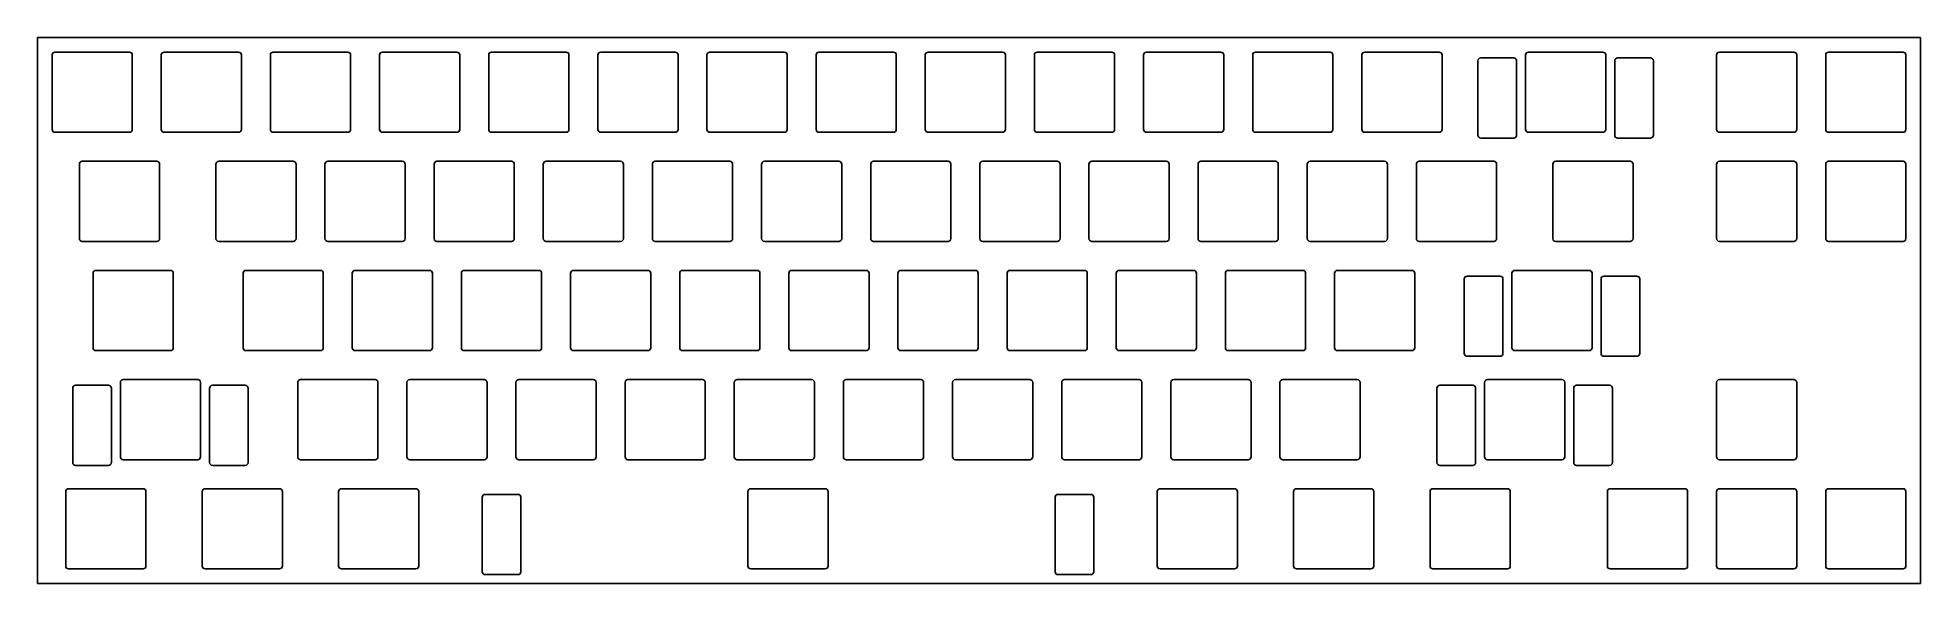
# Model space of a CAD drawing. Header units: millimetres. Extents: x 0 to 329, y -95 to 0.
import ezdxf

# ---------------------------------------------------------------- set-up
doc = ezdxf.new("R2010")
doc.units = ezdxf.units.MM

msp = doc.modelspace()

# ---------------------------------------------------------------- linework, layer by layer
for p, q in [((0, 0), (328.6125, 0)), ((0, 0), (0, -95.25)), ((328.6125, 0), (328.6125, -95.25)), ((2.525, -3.025), (2.525, -16.025)), ((3.025, -2.525), (16.025, -2.525)), ((16.525, -3.025), (16.525, -16.025)), ((21.575, -3.025), (21.575, -16.025)), ((22.075, -2.525), (35.075, -2.525)), ((35.575, -3.025), (35.575, -16.025)), ((40.625, -3.025), (40.625, -16.025)), ((41.125, -2.525), (54.125, -2.525)), ((54.625, -3.025), (54.625, -16.025)), ((59.675, -3.025), (59.675, -16.025)), ((60.175, -2.525), (73.175, -2.525)), ((73.675, -3.025), (73.675, -16.025)), ((78.725, -3.025), (78.725, -16.025)), ((79.225, -2.525), (92.225, -2.525)), ((92.725, -3.025), (92.725, -16.025)), ((97.775, -3.025), (97.775, -16.025)), ((98.275, -2.525), (111.275, -2.525)), ((111.775, -3.025), (111.775, -16.025)), ((116.825, -3.025), (116.825, -16.025)), ((117.325, -2.525), (130.325, -2.525)), ((130.825, -3.025), (130.825, -16.025)), ((135.875, -3.025), (135.875, -16.025)), ((136.375, -2.525), (149.375, -2.525)), ((149.875, -3.025), (149.875, -16.025)), ((154.925, -3.025), (154.925, -16.025)), ((155.425, -2.525), (168.425, -2.525)), ((168.925, -3.025), (168.925, -16.025)), ((173.975, -3.025), (173.975, -16.025)), ((174.475, -2.525), (187.475, -2.525)), ((187.975, -3.025), (187.975, -16.025)), ((193.025, -3.025), (193.025, -16.025)), ((193.525, -2.525), (206.525, -2.525)), ((207.025, -3.025), (207.025, -16.025)), ((212.075, -3.025), (212.075, -16.025)), ((212.575, -2.525), (225.575, -2.525)), ((226.075, -3.025), (226.075, -16.025)), ((231.125, -3.025), (231.125, -16.025)), ((231.625, -2.525), (244.625, -2.525)), ((245.125, -3.025), (245.125, -16.025)), ((259.7, -3.025), (259.7, -16.025)), ((260.2, -2.525), (273.2, -2.525)), ((273.7, -3.025), (273.7, -16.025)), ((293.0375, -3.025), (293.0375, -16.025)), ((293.5375, -2.525), (306.5375, -2.525)), ((307.0375, -3.025), (307.0375, -16.025)), ((312.0875, -3.025), (312.0875, -16.025)), ((312.5875, -2.525), (325.5875, -2.525)), ((326.0875, -3.025), (326.0875, -16.025)), ((251.387, -4.025), (251.387, -17.025)), ((251.887, -3.525), (257.637, -3.525)), ((258.137, -4.025), (258.137, -17.025)), ((275.263, -4.025), (275.263, -17.025)), ((275.763, -3.525), (281.513, -3.525)), ((282.013, -4.025), (282.013, -17.025)), ((3.025, -16.525), (16.025, -16.525)), ((22.075, -16.525), (35.075, -16.525)), ((41.125, -16.525), (54.125, -16.525)), ((60.175, -16.525), (73.175, -16.525)), ((79.225, -16.525), (92.225, -16.525)), ((98.275, -16.525), (111.275, -16.525)), ((117.325, -16.525), (130.325, -16.525)), ((136.375, -16.525), (149.375, -16.525)), ((155.425, -16.525), (168.425, -16.525)), ((174.475, -16.525), (187.475, -16.525)), ((193.525, -16.525), (206.525, -16.525)), ((212.575, -16.525), (225.575, -16.525)), ((231.625, -16.525), (244.625, -16.525)), ((251.887, -17.525), (257.637, -17.525)), ((260.2, -16.525), (273.2, -16.525)), ((275.763, -17.525), (281.513, -17.525)), ((293.5375, -16.525), (306.5375, -16.525)), ((312.5875, -16.525), (325.5875, -16.525)), ((7.2875, -22.075), (7.2875, -35.075)), ((7.7875, -21.575), (20.7875, -21.575)), ((21.2875, -22.075), (21.2875, -35.075)), ((31.1, -22.075), (31.1, -35.075)), ((31.6, -21.575), (44.6, -21.575)), ((45.1, -22.075), (45.1, -35.075)), ((50.15, -22.075), (50.15, -35.075)), ((50.65, -21.575), (63.65, -21.575)), ((64.15, -22.075), (64.15, -35.075)), ((69.2, -22.075), (69.2, -35.075)), ((69.7, -21.575), (82.7, -21.575)), ((83.2, -22.075), (83.2, -35.075)), ((88.25, -22.075), (88.25, -35.075)), ((88.75, -21.575), (101.75, -21.575)), ((102.25, -22.075), (102.25, -35.075)), ((107.3, -22.075), (107.3, -35.075)), ((107.8, -21.575), (120.8, -21.575)), ((121.3, -22.075), (121.3, -35.075)), ((126.35, -22.075), (126.35, -35.075)), ((126.85, -21.575), (139.85, -21.575)), ((140.35, -22.075), (140.35, -35.075)), ((145.4, -22.075), (145.4, -35.075)), ((145.9, -21.575), (158.9, -21.575)), ((159.4, -22.075), (159.4, -35.075)), ((164.45, -22.075), (164.45, -35.075)), ((164.95, -21.575), (177.95, -21.575)), ((178.45, -22.075), (178.45, -35.075)), ((183.5, -22.075), (183.5, -35.075)), ((184, -21.575), (197, -21.575)), ((197.5, -22.075), (197.5, -35.075)), ((202.55, -22.075), (202.55, -35.075)), ((203.05, -21.575), (216.05, -21.575)), ((216.55, -22.075), (216.55, -35.075)), ((221.6, -22.075), (221.6, -35.075)), ((222.1, -21.575), (235.1, -21.575)), ((235.6, -22.075), (235.6, -35.075)), ((240.65, -22.075), (240.65, -35.075)), ((241.15, -21.575), (254.15, -21.575)), ((254.65, -22.075), (254.65, -35.075)), ((264.4625, -22.075), (264.4625, -35.075)), ((264.9625, -21.575), (277.9625, -21.575)), ((278.4625, -22.075), (278.4625, -35.075)), ((293.0375, -22.075), (293.0375, -35.075)), ((293.5375, -21.575), (306.5375, -21.575)), ((307.0375, -22.075), (307.0375, -35.075)), ((312.0875, -22.075), (312.0875, -35.075)), ((312.5875, -21.575), (325.5875, -21.575)), ((326.0875, -22.075), (326.0875, -35.075)), ((7.7875, -35.575), (20.7875, -35.575)), ((31.6, -35.575), (44.6, -35.575)), ((50.65, -35.575), (63.65, -35.575)), ((69.7, -35.575), (82.7, -35.575)), ((88.75, -35.575), (101.75, -35.575)), ((107.8, -35.575), (120.8, -35.575)), ((126.85, -35.575), (139.85, -35.575)), ((145.9, -35.575), (158.9, -35.575)), ((164.95, -35.575), (177.95, -35.575)), ((184, -35.575), (197, -35.575)), ((203.05, -35.575), (216.05, -35.575)), ((222.1, -35.575), (235.1, -35.575)), ((241.15, -35.575), (254.15, -35.575)), ((264.9625, -35.575), (277.9625, -35.575)), ((293.5375, -35.575), (306.5375, -35.575)), ((312.5875, -35.575), (325.5875, -35.575)), ((9.66875, -41.125), (9.66875, -54.125)), ((10.16875, -40.625), (23.16875, -40.625)), ((23.66875, -41.125), (23.66875, -54.125)), ((35.8625, -41.125), (35.8625, -54.125)), ((36.3625, -40.625), (49.3625, -40.625)), ((49.8625, -41.125), (49.8625, -54.125)), ((54.9125, -41.125), (54.9125, -54.125)), ((55.4125, -40.625), (68.4125, -40.625)), ((68.9125, -41.125), (68.9125, -54.125)), ((73.9625, -41.125), (73.9625, -54.125)), ((74.4625, -40.625), (87.4625, -40.625)), ((87.9625, -41.125), (87.9625, -54.125)), ((93.0125, -41.125), (93.0125, -54.125)), ((93.5125, -40.625), (106.5125, -40.625)), ((107.0125, -41.125), (107.0125, -54.125)), ((112.0625, -41.125), (112.0625, -54.125)), ((112.5625, -40.625), (125.5625, -40.625)), ((126.0625, -41.125), (126.0625, -54.125)), ((131.1125, -41.125), (131.1125, -54.125)), ((131.6125, -40.625), (144.6125, -40.625)), ((145.1125, -41.125), (145.1125, -54.125)), ((150.1625, -41.125), (150.1625, -54.125)), ((150.6625, -40.625), (163.6625, -40.625)), ((164.1625, -41.125), (164.1625, -54.125)), ((169.2125, -41.125), (169.2125, -54.125)), ((169.7125, -40.625), (182.7125, -40.625)), ((183.2125, -41.125), (183.2125, -54.125)), ((188.2625, -41.125), (188.2625, -54.125)), ((188.7625, -40.625), (201.7625, -40.625)), ((202.2625, -41.125), (202.2625, -54.125)), ((207.3125, -41.125), (207.3125, -54.125)), ((207.8125, -40.625), (220.8125, -40.625)), ((221.3125, -41.125), (221.3125, -54.125)), ((226.3625, -41.125), (226.3625, -54.125)), ((226.8625, -40.625), (239.8625, -40.625)), ((240.3625, -41.125), (240.3625, -54.125)), ((249.00575, -42.125), (249.00575, -55.125)), ((249.50575, -41.625), (255.25575, -41.625)), ((255.75575, -42.125), (255.75575, -55.125)), ((257.31875, -41.125), (257.31875, -54.125)), ((257.81875, -40.625), (270.81875, -40.625)), ((271.31875, -41.125), (271.31875, -54.125)), ((272.88175, -42.125), (272.88175, -55.125)), ((273.38175, -41.625), (279.13175, -41.625)), ((279.63175, -42.125), (279.63175, -55.125)), ((10.16875, -54.625), (23.16875, -54.625)), ((36.3625, -54.625), (49.3625, -54.625)), ((55.4125, -54.625), (68.4125, -54.625)), ((74.4625, -54.625), (87.4625, -54.625)), ((93.5125, -54.625), (106.5125, -54.625)), ((112.5625, -54.625), (125.5625, -54.625)), ((131.6125, -54.625), (144.6125, -54.625)), ((150.6625, -54.625), (163.6625, -54.625)), ((169.7125, -54.625), (182.7125, -54.625)), ((188.7625, -54.625), (201.7625, -54.625)), ((207.8125, -54.625), (220.8125, -54.625)), ((226.8625, -54.625), (239.8625, -54.625)), ((249.50575, -55.625), (255.25575, -55.625)), ((257.81875, -54.625), (270.81875, -54.625)), ((273.38175, -55.625), (279.13175, -55.625)), ((6.11825, -61.175), (6.11825, -74.175)), ((6.61825, -60.675), (12.36825, -60.675)), ((12.86825, -61.175), (12.86825, -74.175)), ((14.43125, -60.175), (14.43125, -73.175)), ((14.93125, -59.675), (27.93125, -59.675)), ((28.43125, -60.175), (28.43125, -73.175)), ((29.99425, -61.175), (29.99425, -74.175)), ((30.49425, -60.675), (36.24425, -60.675)), ((36.74425, -61.175), (36.74425, -74.175)), ((45.3875, -60.175), (45.3875, -73.175)), ((45.8875, -59.675), (58.8875, -59.675)), ((59.3875, -60.175), (59.3875, -73.175)), ((64.4375, -60.175), (64.4375, -73.175)), ((64.9375, -59.675), (77.9375, -59.675)), ((78.4375, -60.175), (78.4375, -73.175)), ((83.4875, -60.175), (83.4875, -73.175)), ((83.9875, -59.675), (96.9875, -59.675)), ((97.4875, -60.175), (97.4875, -73.175)), ((102.5375, -60.175), (102.5375, -73.175)), ((103.0375, -59.675), (116.0375, -59.675)), ((116.5375, -60.175), (116.5375, -73.175)), ((121.5875, -60.175), (121.5875, -73.175)), ((122.0875, -59.675), (135.0875, -59.675)), ((135.5875, -60.175), (135.5875, -73.175)), ((140.6375, -60.175), (140.6375, -73.175)), ((141.1375, -59.675), (154.1375, -59.675)), ((154.6375, -60.175), (154.6375, -73.175)), ((159.6875, -60.175), (159.6875, -73.175)), ((160.1875, -59.675), (173.1875, -59.675)), ((173.6875, -60.175), (173.6875, -73.175)), ((178.7375, -60.175), (178.7375, -73.175)), ((179.2375, -59.675), (192.2375, -59.675)), ((192.7375, -60.175), (192.7375, -73.175)), ((197.7875, -60.175), (197.7875, -73.175)), ((198.2875, -59.675), (211.2875, -59.675)), ((211.7875, -60.175), (211.7875, -73.175)), ((216.8375, -60.175), (216.8375, -73.175)), ((217.3375, -59.675), (230.3375, -59.675)), ((230.8375, -60.175), (230.8375, -73.175)), ((244.24325, -61.175), (244.24325, -74.175)), ((244.74325, -60.675), (250.49325, -60.675)), ((250.99325, -61.175), (250.99325, -74.175)), ((252.55625, -60.175), (252.55625, -73.175)), ((253.05625, -59.675), (266.05625, -59.675)), ((266.55625, -60.175), (266.55625, -73.175)), ((268.11925, -61.175), (268.11925, -74.175)), ((268.61925, -60.675), (274.36925, -60.675)), ((274.86925, -61.175), (274.86925, -74.175)), ((293.0375, -60.175), (293.0375, -73.175)), ((293.5375, -59.675), (306.5375, -59.675)), ((307.0375, -60.175), (307.0375, -73.175)), ((6.61825, -74.675), (12.36825, -74.675)), ((14.93125, -73.675), (27.93125, -73.675)), ((30.49425, -74.675), (36.24425, -74.675)), ((45.8875, -73.675), (58.8875, -73.675)), ((64.9375, -73.675), (77.9375, -73.675)), ((83.9875, -73.675), (96.9875, -73.675)), ((103.0375, -73.675), (116.0375, -73.675)), ((122.0875, -73.675), (135.0875, -73.675)), ((141.1375, -73.675), (154.1375, -73.675)), ((160.1875, -73.675), (173.1875, -73.675)), ((179.2375, -73.675), (192.2375, -73.675)), ((198.2875, -73.675), (211.2875, -73.675)), ((217.3375, -73.675), (230.3375, -73.675)), ((244.74325, -74.675), (250.49325, -74.675)), ((253.05625, -73.675), (266.05625, -73.675)), ((268.61925, -74.675), (274.36925, -74.675)), ((293.5375, -73.675), (306.5375, -73.675)), ((5.40625, -78.725), (18.40625, -78.725)), ((29.21875, -78.725), (42.21875, -78.725)), ((53.03125, -78.725), (66.03125, -78.725)), ((124.46875, -78.725), (137.46875, -78.725)), ((195.90625, -78.725), (208.90625, -78.725)), ((219.71875, -78.725), (232.71875, -78.725)), ((243.53125, -78.725), (256.53125, -78.725)), ((274.4875, -78.725), (287.4875, -78.725)), ((293.5375, -78.725), (306.5375, -78.725)), ((312.5875, -78.725), (325.5875, -78.725)), ((4.90625, -79.225), (4.90625, -92.225)), ((18.90625, -79.225), (18.90625, -92.225)), ((28.71875, -79.225), (28.71875, -92.225)), ((42.71875, -79.225), (42.71875, -92.225)), ((52.53125, -79.225), (52.53125, -92.225)), ((66.53125, -79.225), (66.53125, -92.225)), ((77.59375, -80.225), (77.59375, -93.225)), ((78.09375, -79.725), (83.84375, -79.725)), ((84.34375, -80.225), (84.34375, -93.225)), ((123.96875, -79.225), (123.96875, -92.225)), ((137.96875, -79.225), (137.96875, -92.225)), ((177.59375, -80.225), (177.59375, -93.225)), ((178.09375, -79.725), (183.84375, -79.725)), ((184.34375, -80.225), (184.34375, -93.225)), ((195.40625, -79.225), (195.40625, -92.225)), ((209.40625, -79.225), (209.40625, -92.225)), ((219.21875, -79.225), (219.21875, -92.225)), ((233.21875, -79.225), (233.21875, -92.225)), ((243.03125, -79.225), (243.03125, -92.225)), ((257.03125, -79.225), (257.03125, -92.225)), ((273.9875, -79.225), (273.9875, -92.225)), ((287.9875, -79.225), (287.9875, -92.225)), ((293.0375, -79.225), (293.0375, -92.225)), ((307.0375, -79.225), (307.0375, -92.225)), ((312.0875, -79.225), (312.0875, -92.225)), ((326.0875, -79.225), (326.0875, -92.225)), ((0, -95.25), (328.6125, -95.25)), ((5.40625, -92.725), (18.40625, -92.725)), ((29.21875, -92.725), (42.21875, -92.725)), ((53.03125, -92.725), (66.03125, -92.725)), ((78.09375, -93.725), (83.84375, -93.725)), ((124.46875, -92.725), (137.46875, -92.725)), ((178.09375, -93.725), (183.84375, -93.725)), ((195.90625, -92.725), (208.90625, -92.725)), ((219.71875, -92.725), (232.71875, -92.725)), ((243.53125, -92.725), (256.53125, -92.725)), ((274.4875, -92.725), (287.4875, -92.725)), ((293.5375, -92.725), (306.5375, -92.725)), ((312.5875, -92.725), (325.5875, -92.725))]:
    msp.add_line(p, q)
for centre, start, end in [((3.025, -3.025), 90, 180), ((16.025, -3.025), 0, 90), ((22.075, -3.025), 90, 180), ((35.075, -3.025), 0, 90), ((41.125, -3.025), 90, 180), ((54.125, -3.025), 0, 90), ((60.175, -3.025), 90, 180), ((73.175, -3.025), 0, 90), ((79.225, -3.025), 90, 180), ((92.225, -3.025), 0, 90), ((98.275, -3.025), 90, 180), ((111.275, -3.025), 0, 90), ((117.325, -3.025), 90, 180), ((130.325, -3.025), 0, 90), ((136.375, -3.025), 90, 180), ((149.375, -3.025), 0, 90), ((155.425, -3.025), 90, 180), ((168.425, -3.025), 0, 90), ((174.475, -3.025), 90, 180), ((187.475, -3.025), 0, 90), ((193.525, -3.025), 90, 180), ((206.525, -3.025), 0, 90), ((212.575, -3.025), 90, 180), ((225.575, -3.025), 0, 90), ((231.625, -3.025), 90, 180), ((244.625, -3.025), 0, 90), ((260.2, -3.025), 90, 180), ((273.2, -3.025), 0, 90), ((293.5375, -3.025), 90, 180), ((306.5375, -3.025), 0, 90), ((312.5875, -3.025), 90, 180), ((325.5875, -3.025), 0, 90), ((251.887, -4.025), 90, 180), ((257.637, -4.025), 0, 90), ((275.763, -4.025), 90, 180), ((281.513, -4.025), 0, 90), ((3.025, -16.025), 180, 270), ((16.025, -16.025), 270, 360), ((22.075, -16.025), 180, 270), ((35.075, -16.025), 270, 360), ((41.125, -16.025), 180, 270), ((54.125, -16.025), 270, 360), ((60.175, -16.025), 180, 270), ((73.175, -16.025), 270, 360), ((79.225, -16.025), 180, 270), ((92.225, -16.025), 270, 360), ((98.275, -16.025), 180, 270), ((111.275, -16.025), 270, 360), ((117.325, -16.025), 180, 270), ((130.325, -16.025), 270, 360), ((136.375, -16.025), 180, 270), ((149.375, -16.025), 270, 360), ((155.425, -16.025), 180, 270), ((168.425, -16.025), 270, 360), ((174.475, -16.025), 180, 270), ((187.475, -16.025), 270, 360), ((193.525, -16.025), 180, 270), ((206.525, -16.025), 270, 360), ((212.575, -16.025), 180, 270), ((225.575, -16.025), 270, 360), ((231.625, -16.025), 180, 270), ((244.625, -16.025), 270, 360), ((260.2, -16.025), 180, 270), ((273.2, -16.025), 270, 360), ((293.5375, -16.025), 180, 270), ((306.5375, -16.025), 270, 360), ((312.5875, -16.025), 180, 270), ((325.5875, -16.025), 270, 360), ((251.887, -17.025), 180, 270), ((257.637, -17.025), 270, 360), ((275.763, -17.025), 180, 270), ((281.513, -17.025), 270, 360), ((7.7875, -22.075), 90, 180), ((20.7875, -22.075), 0, 90), ((31.6, -22.075), 90, 180), ((44.6, -22.075), 0, 90), ((50.65, -22.075), 90, 180), ((63.65, -22.075), 0, 90), ((69.7, -22.075), 90, 180), ((82.7, -22.075), 0, 90), ((88.75, -22.075), 90, 180), ((101.75, -22.075), 0, 90), ((107.8, -22.075), 90, 180), ((120.8, -22.075), 0, 90), ((126.85, -22.075), 90, 180), ((139.85, -22.075), 0, 90), ((145.9, -22.075), 90, 180), ((158.9, -22.075), 0, 90), ((164.95, -22.075), 90, 180), ((177.95, -22.075), 0, 90), ((184, -22.075), 90, 180), ((197, -22.075), 0, 90), ((203.05, -22.075), 90, 180), ((216.05, -22.075), 0, 90), ((222.1, -22.075), 90, 180), ((235.1, -22.075), 0, 90), ((241.15, -22.075), 90, 180), ((254.15, -22.075), 0, 90), ((264.9625, -22.075), 90, 180), ((277.9625, -22.075), 0, 90), ((293.5375, -22.075), 90, 180), ((306.5375, -22.075), 0, 90), ((312.5875, -22.075), 90, 180), ((325.5875, -22.075), 0, 90), ((7.7875, -35.075), 180, 270), ((20.7875, -35.075), 270, 360), ((31.6, -35.075), 180, 270), ((44.6, -35.075), 270, 360), ((50.65, -35.075), 180, 270), ((63.65, -35.075), 270, 360), ((69.7, -35.075), 180, 270), ((82.7, -35.075), 270, 360), ((88.75, -35.075), 180, 270), ((101.75, -35.075), 270, 360), ((107.8, -35.075), 180, 270), ((120.8, -35.075), 270, 360), ((126.85, -35.075), 180, 270), ((139.85, -35.075), 270, 360), ((145.9, -35.075), 180, 270), ((158.9, -35.075), 270, 360), ((164.95, -35.075), 180, 270), ((177.95, -35.075), 270, 360), ((184, -35.075), 180, 270), ((197, -35.075), 270, 360), ((203.05, -35.075), 180, 270), ((216.05, -35.075), 270, 360), ((222.1, -35.075), 180, 270), ((235.1, -35.075), 270, 360), ((241.15, -35.075), 180, 270), ((254.15, -35.075), 270, 360), ((264.9625, -35.075), 180, 270), ((277.9625, -35.075), 270, 360), ((293.5375, -35.075), 180, 270), ((306.5375, -35.075), 270, 360), ((312.5875, -35.075), 180, 270), ((325.5875, -35.075), 270, 360), ((10.16875, -41.125), 90, 180), ((23.16875, -41.125), 0, 90), ((36.3625, -41.125), 90, 180), ((49.3625, -41.125), 0, 90), ((55.4125, -41.125), 90, 180), ((68.4125, -41.125), 0, 90), ((74.4625, -41.125), 90, 180), ((87.4625, -41.125), 0, 90), ((93.5125, -41.125), 90, 180), ((106.5125, -41.125), 0, 90), ((112.5625, -41.125), 90, 180), ((125.5625, -41.125), 0, 90), ((131.6125, -41.125), 90, 180), ((144.6125, -41.125), 0, 90), ((150.6625, -41.125), 90, 180), ((163.6625, -41.125), 0, 90), ((169.7125, -41.125), 90, 180), ((182.7125, -41.125), 0, 90), ((188.7625, -41.125), 90, 180), ((201.7625, -41.125), 0, 90), ((207.8125, -41.125), 90, 180), ((220.8125, -41.125), 0, 90), ((226.8625, -41.125), 90, 180), ((239.8625, -41.125), 0, 90), ((249.50575, -42.125), 90, 180), ((255.25575, -42.125), 0, 90), ((257.81875, -41.125), 90, 180), ((270.81875, -41.125), 0, 90), ((273.38175, -42.125), 90, 180), ((279.13175, -42.125), 0, 90), ((10.16875, -54.125), 180, 270), ((23.16875, -54.125), 270, 360), ((36.3625, -54.125), 180, 270), ((49.3625, -54.125), 270, 360), ((55.4125, -54.125), 180, 270), ((68.4125, -54.125), 270, 360), ((74.4625, -54.125), 180, 270), ((87.4625, -54.125), 270, 360), ((93.5125, -54.125), 180, 270), ((106.5125, -54.125), 270, 360), ((112.5625, -54.125), 180, 270), ((125.5625, -54.125), 270, 360), ((131.6125, -54.125), 180, 270), ((144.6125, -54.125), 270, 360), ((150.6625, -54.125), 180, 270), ((163.6625, -54.125), 270, 360), ((169.7125, -54.125), 180, 270), ((182.7125, -54.125), 270, 360), ((188.7625, -54.125), 180, 270), ((201.7625, -54.125), 270, 360), ((207.8125, -54.125), 180, 270), ((220.8125, -54.125), 270, 360), ((226.8625, -54.125), 180, 270), ((239.8625, -54.125), 270, 360), ((249.50575, -55.125), 180, 270), ((255.25575, -55.125), 270, 360), ((257.81875, -54.125), 180, 270), ((270.81875, -54.125), 270, 360), ((273.38175, -55.125), 180, 270), ((279.13175, -55.125), 270, 360), ((6.61825, -61.175), 90, 180), ((12.36825, -61.175), 0, 90), ((14.93125, -60.175), 90, 180), ((27.93125, -60.175), 0, 90), ((30.49425, -61.175), 90, 180), ((36.24425, -61.175), 0, 90), ((45.8875, -60.175), 90, 180), ((58.8875, -60.175), 0, 90), ((64.9375, -60.175), 90, 180), ((77.9375, -60.175), 0, 90), ((83.9875, -60.175), 90, 180), ((96.9875, -60.175), 0, 90), ((103.0375, -60.175), 90, 180), ((116.0375, -60.175), 0, 90), ((122.0875, -60.175), 90, 180), ((135.0875, -60.175), 0, 90), ((141.1375, -60.175), 90, 180), ((154.1375, -60.175), 0, 90), ((160.1875, -60.175), 90, 180), ((173.1875, -60.175), 0, 90), ((179.2375, -60.175), 90, 180), ((192.2375, -60.175), 0, 90), ((198.2875, -60.175), 90, 180), ((211.2875, -60.175), 0, 90), ((217.3375, -60.175), 90, 180), ((230.3375, -60.175), 0, 90), ((244.74325, -61.175), 90, 180), ((250.49325, -61.175), 0, 90), ((253.05625, -60.175), 90, 180), ((266.05625, -60.175), 0, 90), ((268.61925, -61.175), 90, 180), ((274.36925, -61.175), 0, 90), ((293.5375, -60.175), 90, 180), ((306.5375, -60.175), 0, 90), ((6.61825, -74.175), 180, 270), ((12.36825, -74.175), 270, 360), ((14.93125, -73.175), 180, 270), ((27.93125, -73.175), 270, 360), ((30.49425, -74.175), 180, 270), ((36.24425, -74.175), 270, 360), ((45.8875, -73.175), 180, 270), ((58.8875, -73.175), 270, 360), ((64.9375, -73.175), 180, 270), ((77.9375, -73.175), 270, 360), ((83.9875, -73.175), 180, 270), ((96.9875, -73.175), 270, 360), ((103.0375, -73.175), 180, 270), ((116.0375, -73.175), 270, 360), ((122.0875, -73.175), 180, 270), ((135.0875, -73.175), 270, 360), ((141.1375, -73.175), 180, 270), ((154.1375, -73.175), 270, 360), ((160.1875, -73.175), 180, 270), ((173.1875, -73.175), 270, 360), ((179.2375, -73.175), 180, 270), ((192.2375, -73.175), 270, 360), ((198.2875, -73.175), 180, 270), ((211.2875, -73.175), 270, 360), ((217.3375, -73.175), 180, 270), ((230.3375, -73.175), 270, 360), ((244.74325, -74.175), 180, 270), ((250.49325, -74.175), 270, 360), ((253.05625, -73.175), 180, 270), ((266.05625, -73.175), 270, 360), ((268.61925, -74.175), 180, 270), ((274.36925, -74.175), 270, 360), ((293.5375, -73.175), 180, 270), ((306.5375, -73.175), 270, 360), ((5.40625, -79.225), 90, 180), ((18.40625, -79.225), 0, 90), ((29.21875, -79.225), 90, 180), ((42.21875, -79.225), 0, 90), ((53.03125, -79.225), 90, 180), ((66.03125, -79.225), 0, 90), ((124.46875, -79.225), 90, 180), ((137.46875, -79.225), 0, 90), ((195.90625, -79.225), 90, 180), ((208.90625, -79.225), 0, 90), ((219.71875, -79.225), 90, 180), ((232.71875, -79.225), 0, 90), ((243.53125, -79.225), 90, 180), ((256.53125, -79.225), 0, 90), ((274.4875, -79.225), 90, 180), ((287.4875, -79.225), 0, 90), ((293.5375, -79.225), 90, 180), ((306.5375, -79.225), 0, 90), ((312.5875, -79.225), 90, 180), ((325.5875, -79.225), 0, 90), ((78.09375, -80.225), 90, 180), ((83.84375, -80.225), 0, 90), ((178.09375, -80.225), 90, 180), ((183.84375, -80.225), 0, 90), ((5.40625, -92.225), 180, 270), ((18.40625, -92.225), 270, 360), ((29.21875, -92.225), 180, 270), ((42.21875, -92.225), 270, 360), ((53.03125, -92.225), 180, 270), ((66.03125, -92.225), 270, 360), ((78.09375, -93.225), 180, 270), ((83.84375, -93.225), 270, 360), ((124.46875, -92.225), 180, 270), ((137.46875, -92.225), 270, 360), ((178.09375, -93.225), 180, 270), ((183.84375, -93.225), 270, 360), ((195.90625, -92.225), 180, 270), ((208.90625, -92.225), 270, 360), ((219.71875, -92.225), 180, 270), ((232.71875, -92.225), 270, 360), ((243.53125, -92.225), 180, 270), ((256.53125, -92.225), 270, 360), ((274.4875, -92.225), 180, 270), ((287.4875, -92.225), 270, 360), ((293.5375, -92.225), 180, 270), ((306.5375, -92.225), 270, 360), ((312.5875, -92.225), 180, 270), ((325.5875, -92.225), 270, 360)]:
    msp.add_arc(centre, 0.5, start, end)

doc.saveas('drawing.dxf')
